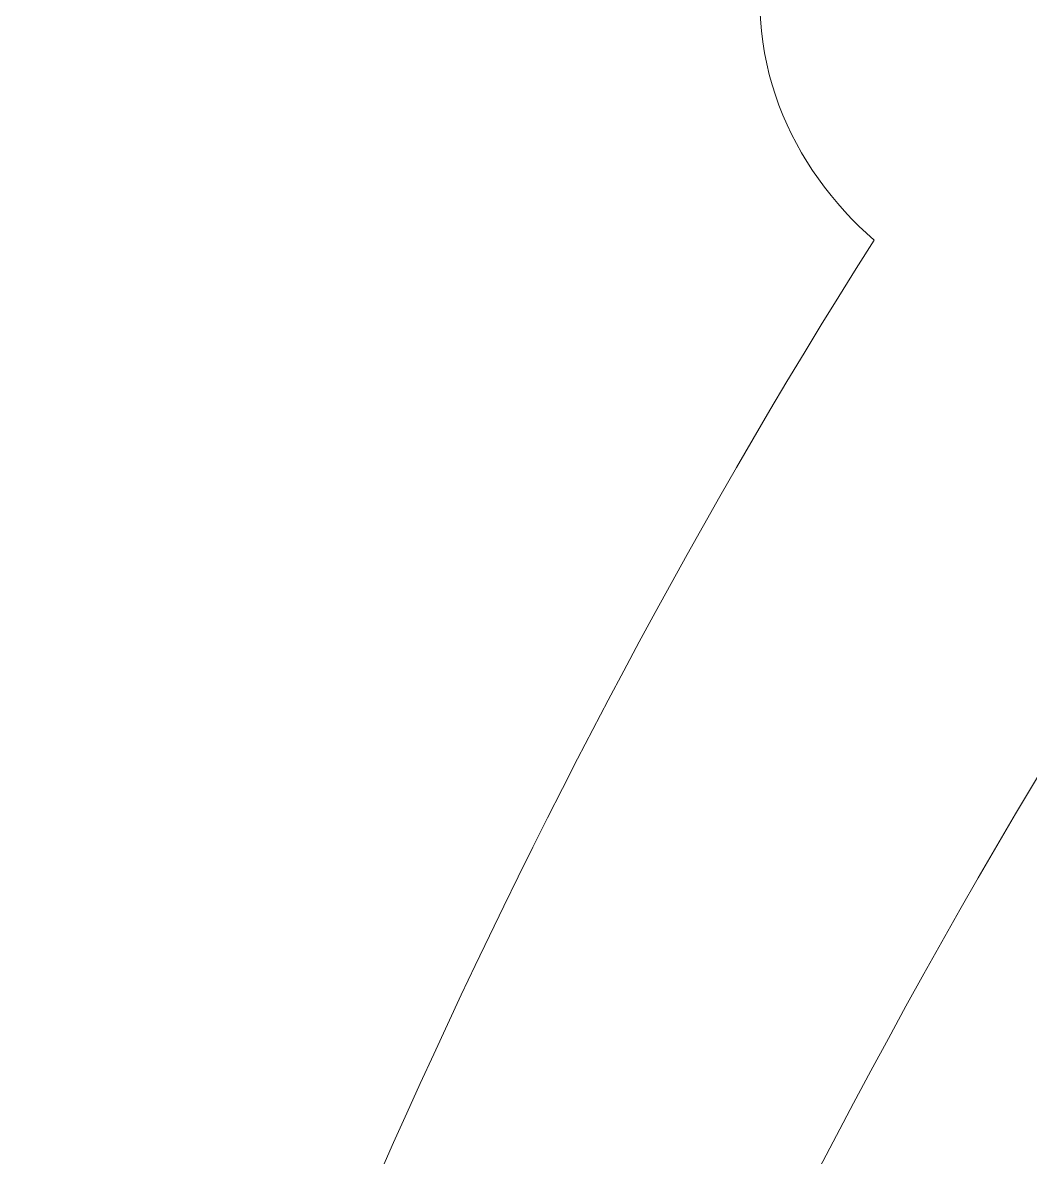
# Model space of a CAD drawing. Extents: x -491 to 5386, y -726 to 879.
# Drawn here: x 1859.63 to 1878.99, y 191.71 to 213.51 of the extents above; entities that cross this region are included whole.
import ezdxf

# ---------------------------------------------------------------- set-up
doc = ezdxf.new("R2010")
doc.units = 0
doc.header["$MEASUREMENT"] = 0
doc.layers.add('Layer 1', color=7, linetype='Continuous', lineweight=0)

# ---------------------------------------------------------------- blocks, each defined once
blk = doc.blocks.new('Block_0')
at = {"layer": 'Layer 1'}
for points, knots in [([(2273.704, 673.414), (2259.224, 749.854), (2220.564, 808.624), (2166.484, 843.444), (2163.684, 845.254), (2160.844, 846.994), (2157.964, 848.664), (2144.834, 856.294), (2130.864, 862.574), (2116.174, 867.424), (2106.254, 870.704), (2095.994, 873.324), (2085.444, 875.264), (2085.444, 875.264), (2085.434, 875.264), (2085.434, 875.264), (2073.434, 877.474), (2061.064, 878.794), (2048.364, 879.204), (2045.544, 879.294), (2042.704, 879.344), (2039.854, 879.344), (2038.264, 879.344), (2036.674, 879.334), (2035.074, 879.294), (2017.414, 878.984), (1999.194, 876.944), (1980.504, 873.054), (1979.044, 872.754), (1977.574, 872.444), (1976.104, 872.114), (1971.494, 871.094), (1966.954, 869.934), (1962.484, 868.664), (1951.224, 865.464), (1940.374, 861.474), (1929.924, 856.754), (1926.904, 855.404), (1923.914, 853.974), (1920.964, 852.494), (1903.504, 843.734), (1887.154, 832.884), (1871.794, 820.154), (1867.684, 816.754), (1863.644, 813.224), (1859.674, 809.544), (1851.514, 802.024), (1843.644, 793.944), (1836.034, 785.354), (1822.214, 798.284), (1811.714, 808.624), (1800.674, 818.374), (1800.664, 818.384), (1800.644, 818.394), (1800.634, 818.404), (1797.364, 821.294), (1794.004, 824.084), (1790.544, 826.764), (1780.274, 834.784), (1769.214, 841.954), (1757.534, 848.214), (1754.384, 849.904), (1751.194, 851.534), (1747.954, 853.084), (1730.114, 861.694), (1711.024, 868.274), (1691.294, 872.654), (1687.664, 873.464), (1684.004, 874.204), (1680.334, 874.854), (1664.744, 877.654), (1648.824, 879.094), (1632.874, 879.094), (1625.534, 879.094), (1618.184, 878.794), (1610.864, 878.174), (1604.594, 877.644), (1598.334, 876.884), (1592.114, 875.894), (1561.674, 871.044), (1532.034, 860.594), (1505.264, 843.964), (1501.894, 841.884), (1498.574, 839.694), (1495.304, 837.394), (1490.354, 833.944), (1485.524, 830.254), (1480.814, 826.334), (1477.404, 823.494), (1474.054, 820.534), (1470.784, 817.454), (1437.744, 786.334), (1412.094, 742.734), (1399.424, 685.104), (1377.794, 586.724), (1402.834, 498.344), (1452.584, 415.134), (1485.634, 359.844), (1524.854, 311.444), (1568.824, 268.404), (1568.826, 268.402), (1568.829, 268.4), (1568.831, 268.398), (1572.699, 264.61), (1576.616, 260.852), (1580.564, 257.144), (1580.567, 257.141), (1580.57, 257.139), (1580.573, 257.136), (1599.179, 239.651), (1618.584, 223.065), (1638.679, 207.268), (1638.681, 207.267), (1638.683, 207.266), (1638.684, 207.264), (1638.684, 207.264), (1638.684, 207.254), (1638.684, 207.254), (1642.794, 204.034), (1646.934, 200.834), (1651.104, 197.684), (1651.104, 197.684), (1651.104, 197.674), (1651.104, 197.674), (1651.106, 197.673), (1651.107, 197.672), (1651.109, 197.671), (1665.737, 186.562), (1680.716, 175.853), (1696.004, 165.504), (1696.009, 165.501), (1696.014, 165.498), (1696.019, 165.495), (1699.224, 163.318), (1702.429, 161.171), (1705.664, 159.034), (1705.667, 159.033), (1705.669, 159.031), (1705.672, 159.029), (1730.379, 142.671), (1755.857, 127.203), (1781.964, 112.464), (1781.964, 112.464), (1781.97, 112.464), (1781.97, 112.464), (1781.97, 112.464), (1781.974, 112.464), (1781.974, 112.464), (1789.614, 108.154), (1797.304, 103.904), (1805.054, 99.714), (1805.057, 99.713), (1805.06, 99.711), (1805.063, 99.709), (1810.8, 96.591), (1816.567, 93.523), (1822.354, 90.474), (1825.444, 88.854), (1829.584, 88.114), (1833.914, 88.114), (1835.894, 88.114), (1837.914, 88.264), (1839.894, 88.564), (1839.894, 88.564), (1839.904, 88.564), (1839.904, 88.564), (1839.91, 88.565), (1839.916, 88.566), (1839.922, 88.567), (1843.736, 89.138), (1847.379, 90.227), (1850.264, 91.714), (1851.574, 92.394), (1852.864, 93.064), (1854.164, 93.744), (1854.164, 93.745), (1854.165, 93.744), (1854.165, 93.745), (1854.166, 93.753), (1854.174, 93.754), (1854.174, 93.754), (1854.174, 93.754), (1854.184, 93.754), (1854.184, 93.754), (1855.484, 94.424), (1856.784, 95.104), (1858.084, 95.784), (1858.087, 95.786), (1858.089, 95.787), (1858.091, 95.788), (1863.269, 98.507), (1868.417, 101.246), (1873.544, 104.014), (1873.544, 104.014), (1873.551, 104.014), (1873.551, 104.014), (1873.551, 104.014), (1873.554, 104.014), (1873.554, 104.014), (1893.994, 115.054), (1914.064, 126.564), (1933.694, 138.614), (1933.697, 138.616), (1933.7, 138.618), (1933.702, 138.619), (1950.086, 148.666), (1966.16, 159.082), (1981.894, 169.917), (1981.897, 169.92), (1981.901, 169.922), (1981.904, 169.924), (1999.314, 181.914), (2016.304, 194.404), (2032.834, 207.464), (2032.836, 207.465), (2032.837, 207.466), (2032.838, 207.468), (2036.675, 210.494), (2040.48, 213.551), (2044.267, 216.628), (2044.269, 216.63), (2044.272, 216.632), (2044.274, 216.634), (2058.052, 227.893), (2071.491, 239.551), (2084.549, 251.66), (2084.551, 251.661), (2084.552, 251.663), (2084.554, 251.664), (2088.34, 255.16), (2092.095, 258.696), (2095.821, 262.291), (2095.825, 262.296), (2095.83, 262.3), (2095.834, 262.304), (2103.351, 269.521), (2110.738, 276.908), (2117.975, 284.455), (2117.978, 284.458), (2117.981, 284.461), (2117.984, 284.464), (2120.924, 287.514), (2123.834, 290.584), (2126.714, 293.694), (2126.715, 293.695), (2126.716, 293.696), (2126.717, 293.697), (2150.206, 318.957), (2172.195, 345.976), (2192.454, 374.994), (2254.674, 464.104), (2295.124, 560.394), (2273.704, 673.414)], [0, 0, 0, 0, 1, 1, 1, 2, 2, 2, 3, 3, 3, 4, 4, 4, 5, 5, 5, 6, 6, 6, 7, 7, 7, 8, 8, 8, 9, 9, 9, 10, 10, 10, 11, 11, 11, 12, 12, 12, 13, 13, 13, 14, 14, 14, 15, 15, 15, 16, 16, 16, 17, 17, 17, 18, 18, 18, 19, 19, 19, 20, 20, 20, 21, 21, 21, 22, 22, 22, 23, 23, 23, 24, 24, 24, 25, 25, 25, 26, 26, 26, 27, 27, 27, 28, 28, 28, 29, 29, 29, 30, 30, 30, 31, 31, 31, 32, 32, 32, 33, 33, 33, 34, 34, 34, 35, 35, 35, 36, 36, 36, 37, 37, 37, 38, 38, 38, 39, 39, 39, 40, 40, 40, 41, 41, 41, 42, 42, 42, 43, 43, 43, 44, 44, 44, 45, 45, 45, 46, 46, 46, 47, 47, 47, 48, 48, 48, 49, 49, 49, 50, 50, 50, 51, 51, 51, 52, 52, 52, 53, 53, 53, 54, 54, 54, 55, 55, 55, 56, 56, 56, 57, 57, 57, 58, 58, 58, 59, 59, 59, 60, 60, 60, 61, 61, 61, 62, 62, 62, 63, 63, 63, 64, 64, 64, 65, 65, 65, 66, 66, 66, 67, 67, 67, 68, 68, 68, 69, 69, 69, 70, 70, 70, 71, 71, 71, 72, 72, 72, 73, 73, 73, 74, 74, 74, 75, 75, 75, 76, 76, 76, 77, 77, 77, 78, 78, 78, 79, 79, 79, 80, 80, 80, 81, 81, 81, 82, 82, 82, 83, 83, 83, 84, 84, 84, 84]), ([(1830.216, 276.056), (1860.502, 286.502), (1878.639, 237.796), (1873.939, 215.444), (1873.384, 212.806), (1874.399, 210.735), (1875.986, 209.328), (1868.692, 197.858), (1863.321, 184.818), (1859.987, 174.054), (1850.335, 180.501), (1838.335, 182.507), (1826.438, 177.082), (1824.165, 176.046), (1822.091, 174.753), (1820.078, 173.391), (1819.465, 188.117), (1812.996, 208.297), (1802.589, 224.471), (1803.741, 245.604), (1808.576, 268.591), (1830.216, 276.056)], [0, 0, 0, 0, 1, 1, 1, 2, 2, 2, 3, 3, 3, 4, 4, 4, 5, 5, 5, 6, 6, 6, 7, 7, 7, 7]), ([(1944.404, 183.424), (1923.804, 169.914), (1902.134, 156.754), (1879.274, 143.874), (1879.272, 143.873), (1879.271, 143.872), (1879.269, 143.871), (1878.499, 148.282), (1877.132, 152.631), (1875.011, 156.859), (1872.458, 161.946), (1868.997, 166.375), (1864.997, 170.055), (1865.23, 170.326), (1865.453, 170.614), (1865.607, 170.987), (1874.712, 192.919), (1891.626, 231.83), (1921.875, 225.149), (1922.077, 225.086), (1922.278, 225.054), (1922.488, 225.012), (1923.273, 224.824), (1924.025, 224.743), (1924.828, 224.492), (1945.703, 217.97), (1948.863, 200.526), (1944.408, 183.424), (1944.408, 183.424), (1944.404, 183.424), (1944.404, 183.424)], [0, 0, 0, 0, 1, 1, 1, 2, 2, 2, 3, 3, 3, 4, 4, 4, 5, 5, 5, 6, 6, 6, 7, 7, 7, 8, 8, 8, 9, 9, 9, 10, 10, 10, 10])]:
    blk.add_open_spline(points, degree=3, knots=knots, dxfattribs=at)

msp = doc.modelspace()

# ---------------------------------------------------------------- block references
at = {"layer": 'Layer 1'}
msp.add_blockref('Block_0', (0, 0), dxfattribs=at)

doc.saveas('drawing.dxf')
